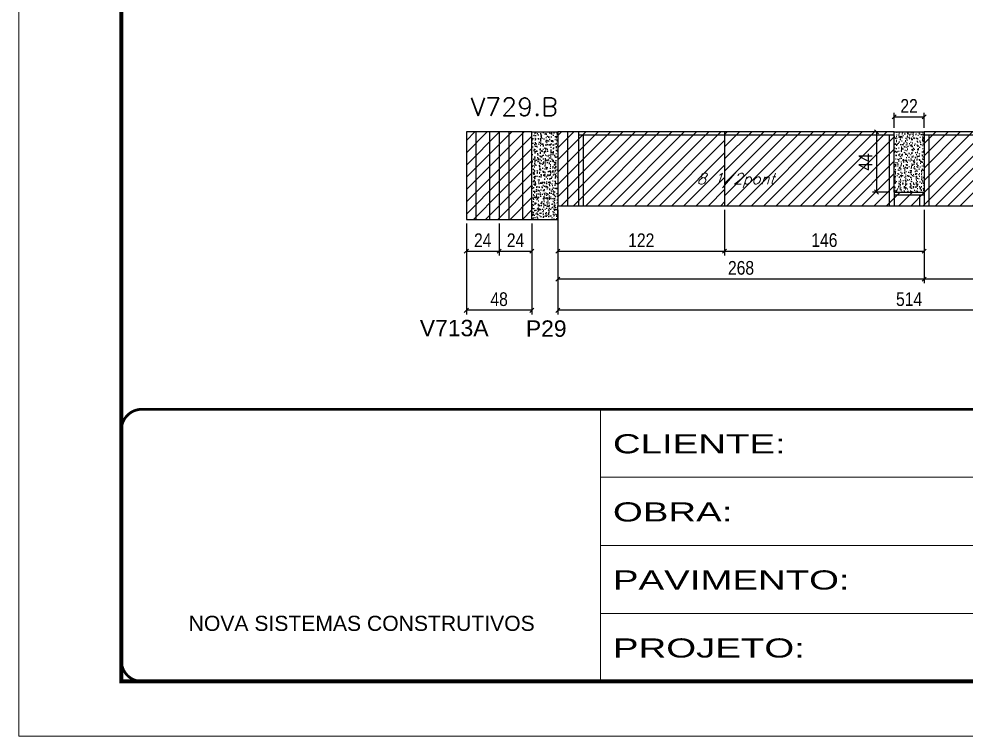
# Model space of a CAD drawing. Extents: x -20960 to -5926, y -2106 to 21915.
# Drawn here: x -10622 to -9929, y 11677 to 12202 of the extents above; entities that cross this region are included whole.
import ezdxf

# ---------------------------------------------------------------- set-up
doc = ezdxf.new("R2010")
doc.units = 0
doc.linetypes.add('CONTINUO', pattern=[0])
doc.linetypes.add('DASHED', pattern=[0.75, 0.5, -0.25])
for name, color, linetype in [('5', 5, 'Continuous'), ('COTA', 241, 'Continuous'), ('Painéis', 200, 'Continuous'), ('Reaproveitamento', 251, 'Continuous'), ('SARR_2.2x7', 40, 'Continuous'), ('SARR_3.5x7', 81, 'Continuous'), ('texto', 7, 'Continuous')]:
    doc.layers.add(name, color=color, linetype=linetype)
for name, color, linetype, lineweight in [('Folhas', 255, 'Continuous', 9), ('SARRAFO DE PRESSAO', 251, 'DASHED', 9), ('Texto Seção', 7, 'Continuous', 15)]:
    doc.layers.add(name, color=color, linetype=linetype, lineweight=lineweight)
doc.styles.add('ARIAL', font='arial.ttf')
doc.styles.add('COTA TECNICA', font='techl___.ttf', dxfattribs={"height": 10})
doc.styles.add('REGUA-120', font='ROMANS.shx', dxfattribs={"height": 15})
doc.styles.add('Romans', font='romans.shx')
doc.styles.get("Standard").update_dxf_attribs({"font": 'arial.ttf'})
doc.styles.add('Tecnologia', font='')
doc.styles.get('Tecnologia').set_extended_font_data('Forgotten Futurist')
doc.dimstyles.new('PAINEL', dxfattribs={"dimtxt": 10, "dimasz": 3, "dimexe": 3, "dimexo": 3, "dimgap": 3, "dimtad": 1, "dimdec": 1, "dimzin": 12, "dimdsep": 46, "dimtxsty": 'COTA TECNICA', "dimblk1": 'OBLIQUE', "dimblk2": 'OBLIQUE', "dimsah": 1, "dimcen": 0.9, "dimclrd": 4, "dimclre": 4, "dimclrt": 240, "dimadec": 1, "dimazin": 3, "dimtfac": 1, "dimtdec": 1, "dimtmove": 0, "dimatfit": 3, "dimfxl": 1, "dimtolj": 1, "dimtzin": 12, "dimarcsym": 0})
pattern_1 = [(50, (-143510.284, -18732.7265), (5.46554007, -0.47817257), [0.5715, -6.2865]), (355, (-143510.284, -18732.7265), (-1.05730264, 5.73170536), [0.4572, -5.02921753]), (100.4514447, (-143509.8284, -18732.7663), (4.40823741, 5.25353256), [0.48570026, -5.34270734]), (46.1842, (-143510.284, -18731.2025), (8.13237123, -1.26126984), [0.85725, -9.42975]), (96.6355576, (-143509.606, -18731.3076), (7.122124, 7.42278374), [0.7285507, -8.01406824]), (351.184151, (-143510.284, -18731.2025), (7.122124, 7.42278374), [0.685799, -7.54379196]), (21, (-143509.522, -18731.5835), (4.54843174, -3.06795595), [0.5715, -6.2865]), (326, (-143509.522, -18731.5835), (1.85406085, 5.52563898), [0.4572, -5.0292]), (71.451445, (-143509.143, -18731.839), (6.40249258, 2.45768307), [0.48570026, -5.34269813]), (37.5, (-143510.2839, -18732.7265), (0.092658098, 2.536651166), [0, -4.96824, 0, -5.1054, 0, -5.04825]), (7.5, (-143510.284, -18732.7265), (2.004589875, 3.005417245), [0, -2.91084, 0, -4.85394, 0, -1.92405]), (327.5, (-143511.9832, -18732.7265), (4.067717855, -0.17186232), [0, -1.905, 0, -5.9436, 0, -7.8867]), (317.5, (-143512.745, -18732.7265), (4.44387544, 0.76279473), [0, -2.4765, 0, -3.94716, 0, -5.6007])]
pattern_2 = [(45, (-152975.1803, -17152.1), (-4.49012806, 4.49012806), [])]
pattern_3 = [(45, (-152600.732, -13719.405), (-4.49012806, 4.49012806), [])]

# ---------------------------------------------------------------- blocks, each defined once
blk = doc.blocks.new('9999999999')
at = {"color": 30, "linetype": 'CONTINUO'}
for p, q in [((98564.56, 34230.21), (98564.56, 34429.45)), ((98564.56, 34379.64), (99583.98, 34379.64)), ((98564.56, 34329.83), (99487.98, 34329.83)), ((98564.56, 34280.02), (99487.98, 34280.02))]:
    blk.add_line(p, q, dxfattribs=at)
at = {"color": 30, "linetype": 'CONTINUO', "const_width": 2}
blk.add_lwpolyline([(99583.98, 34230.21), (99583.98, 34414.45, 0.414214), (99568.98, 34429.45), (98228.98, 34429.45, 0.414214), (98213.98, 34414.45), (98213.98, 34245.21, 0.414214), (98228.98, 34230.21), (99583.98, 34230.21)], format="xyb", dxfattribs=at)
at = {"layer": 'Folhas'}
blk.add_lwpolyline([(98138.98, 34190.21), (99623.98, 34190.21), (99623.98, 35240.21), (98138.98, 35240.21)], close=True, dxfattribs=at)
at = {"layer": 'Folhas', "color": 30, "const_width": 3}
blk.add_lwpolyline([(98213.98, 34230.21), (99583.98, 34230.21), (99583.98, 35200.21), (98213.98, 35200.21)], close=True, dxfattribs=at)
at = {"color": 7, "linetype": 'Continuous', "ltscale": 5, "style": 'ARIAL'}
blk.add_text('NOVA SISTEMAS CONSTRUTIVOS', height=11.0592, dxfattribs=at).set_placement((98263.19, 34267.21))
at = {"layer": 'Folhas', "color": 7, "style": 'Tecnologia', "width": 1.5}
for s, p in [('CLIENTE:', (98573.65, 34397.17)), ('OBRA:', (98573.65, 34347.31)), ('PAVIMENTO:', (98573.65, 34297.5)), ('PROJETO:', (98573.65, 34247.69))]:
    blk.add_text(s, height=14, dxfattribs=at).set_placement(p)
blk = doc.blocks.new('_Oblique')
at = {"color": 0, "linetype": 'ByBlock', "lineweight": -2}
blk.add_line((-0.5, -0.5), (0.5, 0.5), dxfattribs=at)
blk = doc.blocks.new('*D1129')
at = {"layer": 'COTA', "color": 4, "linetype": 'ByBlock', "lineweight": -2, "transparency": 16777216}
for p, q in [((-9959.61, 12062.07), (-9959.61, 12008.36)), ((-9713.61, 12062.07), (-9713.61, 12008.36)), ((-9713.61, 12011.36), (-9959.61, 12011.36))]:
    blk.add_line(p, q, dxfattribs=at)
at = {"layer": 'Defpoints', "color": 0, "linetype": 'ByBlock', "transparency": 16777216}
for p in [(-9959.61, 12065.07), (-9713.61, 12065.07), (-9959.61, 12011.36)]:
    blk.add_point(p, dxfattribs=at)
at = {"layer": 'COTA', "color": 4, "linetype": 'ByBlock', "lineweight": -2, "transparency": 16777216, "xscale": 3, "yscale": 3, "zscale": 3, "rotation": 180}
blk.add_blockref('_Oblique', (-9959.61, 12011.36), dxfattribs=at)
at = {"layer": 'COTA', "color": 4, "linetype": 'ByBlock', "lineweight": -2, "transparency": 16777216, "xscale": 3, "yscale": 3, "zscale": 3}
blk.add_blockref('_Oblique', (-9713.61, 12011.36), dxfattribs=at)
at = {"layer": 'COTA', "color": 240, "linetype": 'ByBlock', "transparency": 16777216, "insert": (-9836.61, 12019.47), "char_height": 10, "attachment_point": 5, "style": 'COTA TECNICA'}
blk.add_mtext('\\A1;246', dxfattribs=at)
blk = doc.blocks.new('*D1130')
at = {"layer": 'COTA', "color": 4, "linetype": 'ByBlock', "lineweight": -2, "transparency": 16777216}
for p, q in [((-10227.61, 12062.07), (-10227.61, 12008.36)), ((-9959.61, 12062.07), (-9959.61, 12008.36)), ((-9959.61, 12011.36), (-10227.61, 12011.36))]:
    blk.add_line(p, q, dxfattribs=at)
at = {"layer": 'Defpoints', "color": 0, "linetype": 'ByBlock', "transparency": 16777216}
for p in [(-10227.61, 12065.07), (-9959.61, 12065.07), (-10227.61, 12011.36)]:
    blk.add_point(p, dxfattribs=at)
at = {"layer": 'COTA', "color": 4, "linetype": 'ByBlock', "lineweight": -2, "transparency": 16777216, "xscale": 3, "yscale": 3, "zscale": 3, "rotation": 180}
blk.add_blockref('_Oblique', (-10227.61, 12011.36), dxfattribs=at)
at = {"layer": 'COTA', "color": 4, "linetype": 'ByBlock', "lineweight": -2, "transparency": 16777216, "xscale": 3, "yscale": 3, "zscale": 3}
blk.add_blockref('_Oblique', (-9959.61, 12011.36), dxfattribs=at)
at = {"layer": 'COTA', "color": 240, "linetype": 'ByBlock', "transparency": 16777216, "insert": (-10093.61, 12019.49), "char_height": 10, "attachment_point": 5, "style": 'COTA TECNICA'}
blk.add_mtext('\\A1;268', dxfattribs=at)
blk = doc.blocks.new('*D1131')
at = {"layer": 'COTA', "color": 4, "linetype": 'ByBlock', "lineweight": -2, "transparency": 16777216}
for p, q in [((-10294.61, 12052.07), (-10294.61, 11985.47)), ((-10246.61, 12052.07), (-10246.61, 11985.47)), ((-10246.61, 11988.47), (-10294.61, 11988.47))]:
    blk.add_line(p, q, dxfattribs=at)
at = {"layer": 'Defpoints', "color": 0, "linetype": 'ByBlock', "transparency": 16777216}
for p in [(-10294.61, 12055.07), (-10246.61, 12055.07), (-10294.61, 11988.47)]:
    blk.add_point(p, dxfattribs=at)
at = {"layer": 'COTA', "color": 4, "linetype": 'ByBlock', "lineweight": -2, "transparency": 16777216, "xscale": 3, "yscale": 3, "zscale": 3}
for p, rotation in [((-10294.61, 11988.47), 180.0000000002952), ((-10246.61, 11988.47), 2.952837974135036e-10)]:
    blk.add_blockref('_Oblique', p, dxfattribs=dict(at, rotation=rotation))
at = {"layer": 'COTA', "color": 240, "linetype": 'ByBlock', "transparency": 16777216, "insert": (-10270.61, 11996.57), "char_height": 10, "attachment_point": 5, "style": 'COTA TECNICA'}
blk.add_mtext('\\A1;48', dxfattribs=at)
blk = doc.blocks.new('*D1132')
at = {"layer": 'COTA', "color": 4, "linetype": 'ByBlock', "lineweight": -2, "transparency": 16777216}
for p, q in [((-9984.61, 12119.07), (-9997.51, 12119.07)), ((-9994.51, 12119.07), (-9994.51, 12075.07)), ((-9984.61, 12075.07), (-9997.51, 12075.07))]:
    blk.add_line(p, q, dxfattribs=at)
at = {"layer": 'Defpoints', "color": 0, "linetype": 'ByBlock', "transparency": 16777216}
for p in [(-9981.61, 12119.07), (-9994.51, 12075.07), (-9981.61, 12075.07)]:
    blk.add_point(p, dxfattribs=at)
at = {"layer": 'COTA', "color": 4, "linetype": 'ByBlock', "lineweight": -2, "transparency": 16777216, "xscale": 3, "yscale": 3, "zscale": 3}
for p, rotation in [((-9994.51, 12119.07), 90), ((-9994.51, 12075.07), 270)]:
    blk.add_blockref('_Oblique', p, dxfattribs=dict(at, rotation=rotation))
at = {"layer": 'COTA', "color": 240, "linetype": 'ByBlock', "transparency": 16777216, "insert": (-10002.58, 12097.07), "char_height": 10, "attachment_point": 5, "rotation": 90, "style": 'COTA TECNICA'}
blk.add_mtext('\\A1;44', dxfattribs=at)
blk = doc.blocks.new('*D1133')
at = {"layer": 'COTA', "color": 4, "linetype": 'ByBlock', "lineweight": -2, "transparency": 16777216}
for p, q in [((-9981.61, 12122.07), (-9981.61, 12133.08)), ((-9981.61, 12130.08), (-9959.61, 12130.08)), ((-9959.61, 12122.07), (-9959.61, 12133.08))]:
    blk.add_line(p, q, dxfattribs=at)
at = {"layer": 'Defpoints', "color": 0, "linetype": 'ByBlock', "transparency": 16777216}
for p in [(-9959.61, 12130.08), (-9981.61, 12119.07), (-9959.61, 12119.07)]:
    blk.add_point(p, dxfattribs=at)
at = {"layer": 'COTA', "color": 4, "linetype": 'ByBlock', "lineweight": -2, "transparency": 16777216, "xscale": 3, "yscale": 3, "zscale": 3, "rotation": 180}
blk.add_blockref('_Oblique', (-9981.61, 12130.08), dxfattribs=at)
at = {"layer": 'COTA', "color": 4, "linetype": 'ByBlock', "lineweight": -2, "transparency": 16777216, "xscale": 3, "yscale": 3, "zscale": 3}
blk.add_blockref('_Oblique', (-9959.61, 12130.08), dxfattribs=at)
at = {"layer": 'COTA', "color": 240, "linetype": 'ByBlock', "transparency": 16777216, "insert": (-9970.61, 12138.08), "char_height": 10, "attachment_point": 5, "style": 'COTA TECNICA'}
blk.add_mtext('\\A1;22', dxfattribs=at)
blk = doc.blocks.new('*D1134')
at = {"layer": 'COTA', "color": 4, "linetype": 'ByBlock', "lineweight": -2, "transparency": 16777216}
for p, q in [((-10227.61, 12062.07), (-10227.61, 12028.71)), ((-10105.61, 12062.07), (-10105.61, 12028.71)), ((-10227.61, 12031.71), (-10105.61, 12031.71))]:
    blk.add_line(p, q, dxfattribs=at)
at = {"layer": 'Defpoints', "color": 0, "linetype": 'ByBlock', "transparency": 16777216}
for p in [(-10227.61, 12065.07), (-10105.61, 12065.07), (-10105.61, 12031.71)]:
    blk.add_point(p, dxfattribs=at)
at = {"layer": 'COTA', "color": 4, "linetype": 'ByBlock', "lineweight": -2, "transparency": 16777216, "xscale": 3, "yscale": 3, "zscale": 3, "rotation": 180}
blk.add_blockref('_Oblique', (-10227.61, 12031.71), dxfattribs=at)
at = {"layer": 'COTA', "color": 4, "linetype": 'ByBlock', "lineweight": -2, "transparency": 16777216, "xscale": 3, "yscale": 3, "zscale": 3}
blk.add_blockref('_Oblique', (-10105.61, 12031.71), dxfattribs=at)
at = {"layer": 'COTA', "color": 240, "linetype": 'ByBlock', "transparency": 16777216, "insert": (-10166.61, 12039.77), "char_height": 10, "attachment_point": 5, "style": 'COTA TECNICA'}
blk.add_mtext('\\A1;122', dxfattribs=at)
blk = doc.blocks.new('*D1135')
at = {"layer": 'COTA', "color": 4, "linetype": 'ByBlock', "lineweight": -2, "transparency": 16777216}
for p, q in [((-10105.61, 12062.07), (-10105.61, 12028.71)), ((-9959.61, 12062.07), (-9959.61, 12028.71)), ((-10105.61, 12031.71), (-9959.61, 12031.71))]:
    blk.add_line(p, q, dxfattribs=at)
at = {"layer": 'Defpoints', "color": 0, "linetype": 'ByBlock', "transparency": 16777216}
for p in [(-10105.61, 12065.07), (-9959.61, 12065.07), (-9959.61, 12031.71)]:
    blk.add_point(p, dxfattribs=at)
at = {"layer": 'COTA', "color": 4, "linetype": 'ByBlock', "lineweight": -2, "transparency": 16777216, "xscale": 3, "yscale": 3, "zscale": 3, "rotation": 180}
blk.add_blockref('_Oblique', (-10105.61, 12031.71), dxfattribs=at)
at = {"layer": 'COTA', "color": 4, "linetype": 'ByBlock', "lineweight": -2, "transparency": 16777216, "xscale": 3, "yscale": 3, "zscale": 3}
blk.add_blockref('_Oblique', (-9959.61, 12031.71), dxfattribs=at)
at = {"layer": 'COTA', "color": 240, "linetype": 'ByBlock', "transparency": 16777216, "insert": (-10032.61, 12039.81), "char_height": 10, "attachment_point": 5, "style": 'COTA TECNICA'}
blk.add_mtext('\\A1;146', dxfattribs=at)
blk = doc.blocks.new('*D1150')
at = {"layer": 'COTA', "color": 4, "lineweight": -2, "ltscale": 25, "transparency": 16777216}
for p, q in [((-10227.61, 12062.07), (-10227.61, 11985.47)), ((-9713.61, 12062.07), (-9713.61, 11985.47)), ((-9713.61, 11988.47), (-10227.61, 11988.47))]:
    blk.add_line(p, q, dxfattribs=at)
at = {"layer": 'Defpoints', "color": 0, "ltscale": 25, "transparency": 16777216}
for p in [(-10227.61, 12065.07), (-9713.61, 12065.07), (-10227.61, 11988.47)]:
    blk.add_point(p, dxfattribs=at)
at = {"layer": 'COTA', "color": 4, "lineweight": -2, "ltscale": 25, "transparency": 16777216, "xscale": 3, "yscale": 3, "zscale": 3, "rotation": 180}
blk.add_blockref('_Oblique', (-10227.61, 11988.47), dxfattribs=at)
at = {"layer": 'COTA', "color": 4, "lineweight": -2, "ltscale": 25, "transparency": 16777216, "xscale": 3, "yscale": 3, "zscale": 3}
blk.add_blockref('_Oblique', (-9713.61, 11988.47), dxfattribs=at)
at = {"layer": 'COTA', "color": 240, "ltscale": 25, "transparency": 16777216, "insert": (-9970.61, 11996.58), "char_height": 10, "attachment_point": 5, "style": 'COTA TECNICA'}
blk.add_mtext('\\A1;514', dxfattribs=at)
blk = doc.blocks.new('*D1151')
at = {"layer": 'COTA', "color": 4, "lineweight": -2, "ltscale": 25, "transparency": 16777216}
for p, q in [((-10294.61, 12052.07), (-10294.61, 12028.71)), ((-10270.61, 12052.07), (-10270.61, 12028.71)), ((-10294.61, 12031.71), (-10270.61, 12031.71))]:
    blk.add_line(p, q, dxfattribs=at)
at = {"layer": 'Defpoints', "color": 0, "ltscale": 25, "transparency": 16777216}
for p in [(-10294.61, 12055.07), (-10270.61, 12055.07), (-10270.61, 12031.71)]:
    blk.add_point(p, dxfattribs=at)
at = {"layer": 'COTA', "color": 4, "lineweight": -2, "ltscale": 25, "transparency": 16777216, "xscale": 3, "yscale": 3, "zscale": 3, "rotation": 180}
blk.add_blockref('_Oblique', (-10294.61, 12031.71), dxfattribs=at)
at = {"layer": 'COTA', "color": 4, "lineweight": -2, "ltscale": 25, "transparency": 16777216, "xscale": 3, "yscale": 3, "zscale": 3}
blk.add_blockref('_Oblique', (-10270.61, 12031.71), dxfattribs=at)
at = {"layer": 'COTA', "color": 240, "ltscale": 25, "transparency": 16777216, "insert": (-10282.61, 12039.78), "char_height": 10, "attachment_point": 5, "style": 'COTA TECNICA'}
blk.add_mtext('\\A1;24', dxfattribs=at)
blk = doc.blocks.new('*D1152')
at = {"layer": 'COTA', "color": 4, "lineweight": -2, "ltscale": 25, "transparency": 16777216}
for p, q in [((-10270.61, 12052.07), (-10270.61, 12028.71)), ((-10246.61, 12052.07), (-10246.61, 12028.71)), ((-10270.61, 12031.71), (-10246.61, 12031.71))]:
    blk.add_line(p, q, dxfattribs=at)
at = {"layer": 'Defpoints', "color": 0, "ltscale": 25, "transparency": 16777216}
for p in [(-10270.61, 12055.07), (-10246.61, 12055.07), (-10246.61, 12031.71)]:
    blk.add_point(p, dxfattribs=at)
at = {"layer": 'COTA', "color": 4, "lineweight": -2, "ltscale": 25, "transparency": 16777216, "xscale": 3, "yscale": 3, "zscale": 3, "rotation": 180}
blk.add_blockref('_Oblique', (-10270.61, 12031.71), dxfattribs=at)
at = {"layer": 'COTA', "color": 4, "lineweight": -2, "ltscale": 25, "transparency": 16777216, "xscale": 3, "yscale": 3, "zscale": 3}
blk.add_blockref('_Oblique', (-10246.61, 12031.71), dxfattribs=at)
at = {"layer": 'COTA', "color": 240, "ltscale": 25, "transparency": 16777216, "insert": (-10258.61, 12039.78), "char_height": 10, "attachment_point": 5, "style": 'COTA TECNICA'}
blk.add_mtext('\\A1;24', dxfattribs=at)

msp = doc.modelspace()

# ---------------------------------------------------------------- hatches: boundary and pattern name
at = {"layer": 'COTA', "linetype": 'ByBlock'}
h = msp.add_hatch(dxfattribs=at)
h.set_pattern_fill('AR-CONC', color=256, scale=0.03)
h.set_pattern_definition(pattern_1)
h.paths.add_polyline_path([(-10246.61, 12055.07), (-10227.61, 12055.07), (-10227.61, 12119.07), (-10246.61, 12119.07)])
h = msp.add_hatch(dxfattribs=at)
h.set_pattern_fill('AR-CONC', color=256, scale=0.03)
h.set_pattern_definition(pattern_1)
h.paths.add_polyline_path([(-9981.61, 12075.07), (-9959.61, 12075.07), (-9959.61, 12119.07), (-9981.61, 12119.07)])
at = {"layer": 'Reaproveitamento', "linetype": 'ByBlock'}
h = msp.add_hatch(dxfattribs=at)
h.set_pattern_fill('ANSI31', color=256, scale=2)
h.set_pattern_definition(pattern_3)
h.paths.add_polyline_path([(-10270.61, 12119.07), (-10294.61, 12119.07), (-10294.61, 12055.07), (-10270.61, 12055.07)])
h = msp.add_hatch(dxfattribs=at)
h.set_pattern_fill('ANSI31', color=256, scale=2)
h.set_pattern_definition(pattern_3)
h.paths.add_polyline_path([(-10246.61, 12119.07), (-10270.61, 12119.07), (-10270.61, 12055.07), (-10246.61, 12055.07)])
h = msp.add_hatch(dxfattribs=at)
h.set_pattern_fill('ANSI31', color=256, scale=2)
h.set_pattern_definition([(45, (-151390.1803, -17152.1), (-4.49012806, 4.49012806), [])])
h.paths.add_polyline_path([(-10227.61, 12065.07), (-10105.61, 12065.07), (-10105.61, 12119.07), (-10227.61, 12119.07)])
h = msp.add_hatch(dxfattribs=at)
h.set_pattern_fill('ANSI31', color=256, scale=2)
h.set_pattern_definition(pattern_2)
h.paths.add_polyline_path([(-9992.73, 12086.29), (-9992.73, 12108.48), (-10013.31, 12108.48), (-10013.31, 12086.29)], flags=24)
h.paths.add_polyline_path([(-10105.61, 12065.07), (-9959.61, 12065.07), (-9959.61, 12075.07), (-9981.61, 12075.07), (-9981.61, 12119.07), (-10105.61, 12119.07)])
h = msp.add_hatch(dxfattribs=at)
h.set_pattern_fill('ANSI31', color=256, scale=2)
h.set_pattern_definition(pattern_2)
h.paths.add_polyline_path([(-9864.79, 12076.74), (-9797.17, 12076.74), (-9791.67, 12092.72), (-9859.29, 12092.72)], flags=24)
h.paths.add_polyline_path([(-9959.61, 12065.07), (-9715.61, 12065.07), (-9715.61, 12119.07), (-9959.61, 12119.07)])

# ---------------------------------------------------------------- linework, layer by layer
at = {"layer": 'COTA', "linetype": 'ByBlock'}
for p, q in [((-10246.61, 12119.07), (-10227.61, 12119.07)), ((-9981.61, 12119.07), (-9959.61, 12119.07)), ((-10227.61, 12055.07), (-10227.61, 12065.07)), ((-10246.61, 12055.07), (-10227.61, 12055.07))]:
    msp.add_line(p, q, dxfattribs=at)
at = {"layer": 'Painéis', "linetype": 'ByBlock'}
for p, q in [((-10294.61, 12119.07), (-10294.61, 12055.07)), ((-10246.61, 12119.07), (-10294.61, 12119.07)), ((-10270.61, 12119.07), (-10270.61, 12055.07)), ((-10246.61, 12055.07), (-10246.61, 12119.07)), ((-10227.61, 12119.07), (-10227.61, 12065.07)), ((-9981.61, 12119.07), (-10227.61, 12119.07)), ((-10105.61, 12119.07), (-10105.61, 12065.07)), ((-9981.61, 12075.07), (-9981.61, 12119.07)), ((-9959.61, 12119.07), (-9959.61, 12065.07)), ((-9713.61, 12119.07), (-9959.61, 12119.07)), ((-9981.61, 12075.07), (-9959.61, 12075.07)), ((-10227.61, 12065.07), (-9713.61, 12065.07)), ((-10294.61, 12055.07), (-10246.61, 12055.07))]:
    msp.add_line(p, q, dxfattribs=at)
at = {"layer": 'SARR_2.2x7', "linetype": 'Continuous'}
for p, q in [((-10287.61, 12119.07), (-10287.61, 12055.07)), ((-10277.61, 12119.07), (-10277.61, 12055.07)), ((-10263.61, 12119.07), (-10263.61, 12055.07)), ((-10253.61, 12119.07), (-10253.61, 12055.07)), ((-10220.61, 12119.07), (-10220.61, 12065.07)), ((-10212.61, 12116.87), (-9981.61, 12116.87)), ((-9959.61, 12116.87), (-9730.61, 12116.87)), ((-9959.61, 12072.87), (-9981.61, 12072.87))]:
    msp.add_line(p, q, dxfattribs=at)
at = {"layer": 'SARR_3.5x7'}
for p, q in [((-10212.61, 12119.07), (-10212.61, 12065.07)), ((-10209.11, 12116.87), (-10209.11, 12065.07)), ((-9985.11, 12116.87), (-9985.11, 12065.07)), ((-9956.11, 12116.87), (-9956.11, 12065.07)), ((-9981.61, 12075.07), (-9981.61, 12065.07)), ((-9963.11, 12072.87), (-9963.11, 12065.07))]:
    msp.add_line(p, q, dxfattribs=at)

# ---------------------------------------------------------------- block references
at = {"layer": 'SARRAFO DE PRESSAO', "color": 6, "linetype": 'ByBlock'}
msp.add_blockref('9999999999', (-108760.98, -22513.42), dxfattribs=at)

# ---------------------------------------------------------------- texts
at = {"layer": '5', "linetype": 'Continuous'}
for s, p in [('V713A', (-10328.66, 11969.5)), ('P29', (-10251.06, 11969.11))]:
    msp.add_text(s, height=12, rotation=359.99996, dxfattribs=at).set_placement(p)
at = {"layer": 'texto', "color": 2, "insert": (-10097.47, 12083.53), "char_height": 8, "attachment_point": 5, "style": 'Romans'}
msp.add_mtext('{\\Q19;\\C256;8 1/2pont}', dxfattribs=at)
at = {"layer": 'Texto Seção', "style": 'REGUA-120', "width": 1.05}
msp.add_text('V729.B', height=13, dxfattribs=at).set_placement((-10291.34, 12130.96))

# ---------------------------------------------------------------- dimensions: what is measured, and where the dimension line sits
at = {"layer": 'COTA', "linetype": 'ByBlock'}
for base, p1, p2, picture, middle in [((-9959.61, 12130.08), (-9981.61, 12119.07), (-9959.61, 12119.07), '*D1133', (-9970.61, 12138.08)), ((-10105.61, 12031.71), (-10227.61, 12065.07), (-10105.61, 12065.07), '*D1134', (-10166.61, 12039.77)), ((-9959.61, 12031.71), (-10105.61, 12065.07), (-9959.61, 12065.07), '*D1135', (-10032.61, 12039.81))]:
    dim = msp.add_linear_dim(base=base, p1=p1, p2=p2, dimstyle='PAINEL', dxfattribs=at)
    dim.commit()
    dim.dimension.update_dxf_attribs({"geometry": picture, "text_midpoint": middle})
dim = msp.add_linear_dim(base=(-9994.51, 12075.07), p1=(-9981.61, 12119.07), p2=(-9981.61, 12075.07), angle=90, dimstyle='PAINEL', dxfattribs=at)
dim.commit()
dim.dimension.update_dxf_attribs({"geometry": '*D1132', "text_midpoint": (-10002.58, 12097.07)})
for p1, p2, distance, picture, middle in [((-9959.61, 12065.07), (-10227.61, 12065.07), 53.7, '*D1130', (-10093.61, 12019.49)), ((-9713.61, 12065.07), (-9959.61, 12065.07), 53.7, '*D1129', (-9836.61, 12019.47)), ((-10246.61, 12055.07), (-10294.61, 12055.07), 66.6, '*D1131', (-10270.61, 11996.57))]:
    dim = msp.add_aligned_dim(p1=p1, p2=p2, distance=distance, dimstyle='PAINEL', dxfattribs=at)
    dim.commit()
    dim.dimension.update_dxf_attribs({"geometry": picture, "text_midpoint": middle})
at = {"layer": 'COTA', "ltscale": 25}
for base, p1, p2, picture, middle in [((-10227.61, 11988.47), (-9713.61, 12065.07), (-10227.61, 12065.07), '*D1150', (-9970.61, 11996.58)), ((-10270.61, 12031.71), (-10294.61, 12055.07), (-10270.61, 12055.07), '*D1151', (-10282.61, 12039.78))]:
    dim = msp.add_linear_dim(base=base, p1=p1, p2=p2, dimstyle='PAINEL', dxfattribs=at)
    dim.commit()
    dim.dimension.update_dxf_attribs({"geometry": picture, "text_midpoint": middle})
dim = msp.add_linear_dim(base=(-10246.61, 12031.71), p1=(-10270.61, 12055.07), p2=(-10246.61, 12055.07), dimstyle='PAINEL', override={"dimtmove": 1}, dxfattribs=at)
dim.commit()
dim.dimension.update_dxf_attribs({"geometry": '*D1152', "text_midpoint": (-10258.61, 12039.78)})

doc.saveas('drawing.dxf')
